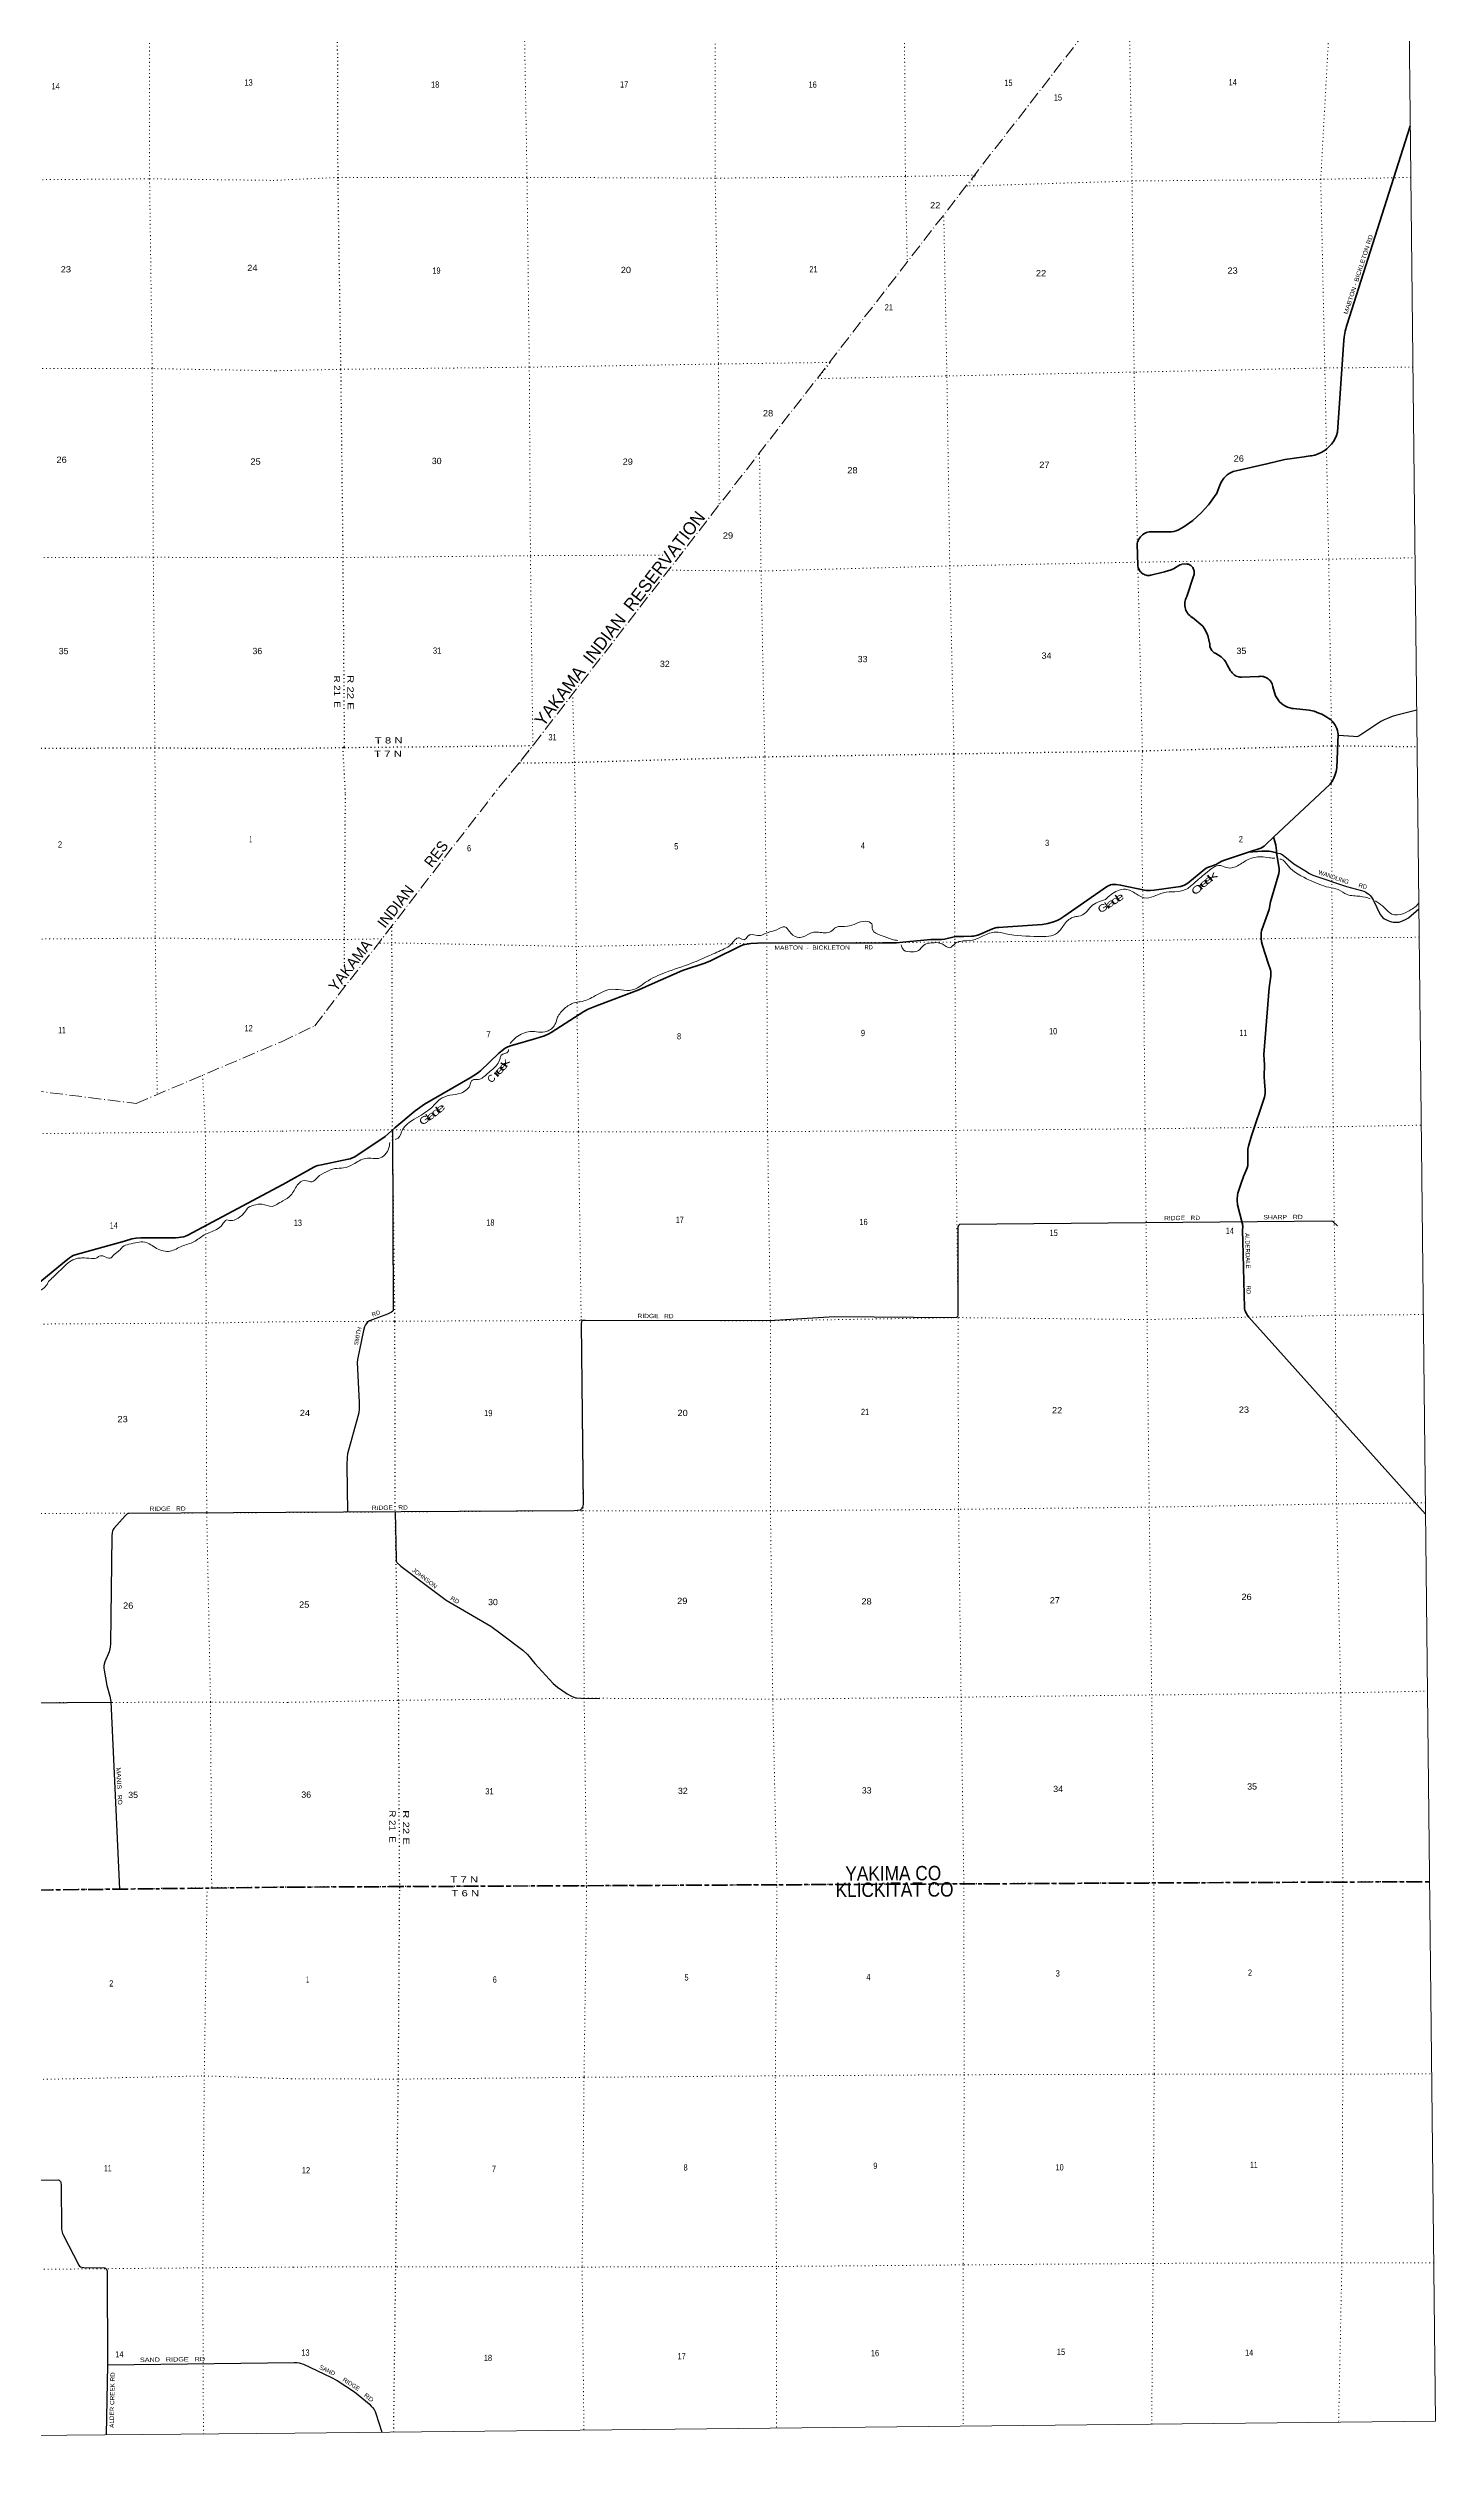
# Model space of a CAD drawing. Header units: feet. Extents: x -2 to 285336, y -549186 to -364975.
# Drawn here: x 215963 to 254670, y -549186 to -481607 of the extents above; entities that cross this region are included whole.
import ezdxf
from ezdxf.enums import TextEntityAlignment as Align

# ---------------------------------------------------------------- set-up
doc = ezdxf.new("R2010")
doc.units = ezdxf.units.FT
doc.header["$LTSCALE"] = 70
for name, pattern in [('DOT_DASHED', [7.7, 5, -1.2, 0.3, -1.2]), ('DOTTED', [1.5, 0.3, -1.2]), ('LONG_DASH_SHORT_DASH', [9.9, 6, -1.2, 1.5, -1.2])]:
    doc.linetypes.add(name, pattern=pattern)
for name, color, linetype, lineweight in [('11', 7, 'LONG_DASH_SHORT_DASH', 60), ('26', 7, 'Continuous', 40), ('27', 7, 'Continuous', 13), ('29', 7, 'Continuous', 25), ('39', 7, 'Continuous', 13), ('4', 7, 'Continuous', 13), ('41', 7, 'Continuous', 13), ('44', 7, 'DOT_DASHED', 13), ('6', 7, 'DOTTED', 25), ('7', 7, 'DOTTED', 13)]:
    doc.layers.add(name, color=color, linetype=linetype, lineweight=lineweight)
doc.layers.add('12', color=7, linetype='Continuous')
doc.layers.add('30', color=7, linetype='Continuous')

msp = doc.modelspace()

# ---------------------------------------------------------------- linework, layer by layer
at = {"layer": '11'}
msp.add_line((222690.5, -532887.04), (254504.17, -532734.82), dxfattribs=at)
msp.add_lwpolyline([(190878.55, -533194.23), (193509.47, -533235.03), (222690.5, -532887.04)], dxfattribs=at)
at = {"layer": '26'}
msp.add_line((250147.28, -503607.41), (251729.27, -502129.34), dxfattribs=at)
for points in [[(248554.73, -494040.42), (248654.21, -493787.56), (248662, -493766.15), (248688.81, -493706.06), (248721.74, -493649.11), (248760.45, -493595.91), (248804.51, -493547.05), (248853.43, -493503.06), (248906.69, -493464.42), (248963.69, -493431.57), (249023.81, -493404.85), (249964.32, -493194.4), (250463.63, -493072.3), (251004.57, -492995.86), (251054.18, -492988.86), (251054.57, -492988.83), (251174.09, -492972.11), (251209.89, -492966.91), (251301.62, -492946.72), (251390.73, -492917.05), (251476.25, -492878.23), (251557.24, -492830.68), (251632.83, -492774.93), (251702.16, -492711.58), (251764.5, -492641.34), (251819.16, -492564.96), (251865.53, -492483.28), (251903.1, -492397.21), (251931.48, -492307.68), (252113.42, -489746.83), (252120.52, -489661.15), (252148.14, -489491.25), (252193.37, -489325.17), (252195.39, -489321.16), (253965.34, -483771.74)], [(247749.72, -497356.94), (247725.6, -497319.37), (247705.54, -497279.49), (247689.76, -497237.73), (247678.42, -497194.55), (247671.67, -497150.41), (247669.56, -497105.82), (247672.13, -497061.25), (247679.34, -497017.19), (247691.12, -496974.13), (247707.34, -496932.53), (247727.81, -496892.86), (247914.92, -496324.84), (247923.22, -496304.39), (247930.48, -496279.88), (247935.14, -496254.76), (247937.14, -496229.28), (247936.47, -496203.73), (247933.14, -496178.39), (247927.17, -496153.54), (247918.64, -496129.45), (247907.64, -496106.38), (247894.29, -496084.59), (247878.73, -496064.31), (247861.14, -496045.77), (247841.71, -496029.18), (247820.64, -496014.7), (247798.18, -496002.51), (247774.57, -495992.72), (247750.07, -495985.47), (247724.94, -495980.81), (247594.09, -495994.53), (247582.74, -495997.31), (247545.31, -496009.23), (247509.32, -496024.99), (247475.18, -496044.44), (247381.32, -496105.27), (247371.27, -496110.68), (247287.6, -496149.57), (247200.33, -496179.51), (247110.4, -496200.16), (246725.69, -496299.58), (246717.92, -496300.98), (246686.08, -496304.61), (246654.03, -496304.9), (246622.13, -496301.83), (246590.73, -496295.44), (246560.17, -496285.81), (246530.78, -496273.04), (246502.88, -496257.26), (246476.79, -496238.65), (246452.79, -496217.42), (246431.13, -496193.8), (246412.07, -496168.04), (246395.8, -496140.43), (246382.51, -496111.27), (246372.34, -496080.88), (246365.4, -496049.6), (246361.77, -496017.76), (246343.54, -495429.04), (246346.03, -495413.04), (246355.36, -495372.71), (246368.86, -495333.57), (246386.37, -495296.06), (246407.71, -495260.59), (246432.63, -495227.54), (246460.88, -495197.27), (246492.14, -495170.13), (246526.06, -495146.4), (246562.27, -495126.35), (246600.39, -495110.19), (246639.98, -495098.1), (246680.62, -495090.22), (246721.86, -495086.63), (246763.25, -495087.37), (246804.34, -495092.44), (247220.9, -495091.54), (247233.75, -495091.44), (247302.07, -495086.65), (247369.52, -495074.74), (247435.35, -495055.85), (247498.84, -495030.18), (247559.31, -494998.02), (247641.2, -494947.88), (247894.67, -494767.72), (248127.92, -494562.06), (248338.39, -494333.14), (248364.47, -494300.88), (248550.71, -494040.41), (248554.73, -494040.42)], [(251729.27, -502129.34), (251791.09, -502036.39), (251820.06, -501981.56), (251863.36, -501880.32), (251895.84, -501775.11), (251917.14, -501667.09), (251952.57, -500735.06), (251947.03, -500688.79), (251934.19, -500628.97), (251915.17, -500570.83), (251890.17, -500515), (251859.48, -500462.08), (251823.42, -500412.66), (251782.4, -500367.29), (251736.85, -500326.44), (251687.29, -500290.59), (251634.25, -500260.11), (251491.66, -500177.37), (251413.79, -500141.29), (251280.04, -500092.47), (251141.92, -500057.91), (250703.35, -500018.58), (250668.67, -500013.47), (250603.28, -499998.44), (250539.82, -499976.67), (250478.98, -499948.37), (250421.44, -499913.87), (250367.81, -499873.55), (250318.7, -499827.84), (250274.63, -499777.25), (250236.09, -499722.33), (250203.5, -499663.68), (250131.93, -499410.37), (250129.94, -499398.79), (250121.35, -499363.69), (250109.14, -499329.68), (250093.44, -499297.14), (250074.43, -499266.41), (250052.31, -499237.84), (250027.33, -499211.74), (249999.75, -499188.4), (249969.88, -499168.06), (249938.06, -499150.96), (249904.61, -499137.27), (249869.93, -499127.16), (249834.37, -499120.73), (249798.34, -499118.05), (249762.22, -499119.16), (249726.42, -499124.03), (249255.47, -499140.86), (249247.15, -499140.85), (249211.3, -499138.49), (249175.89, -499132.39), (249141.31, -499122.63), (249107.95, -499109.31), (249076.16, -499092.58), (249046.29, -499072.61), (249018.67, -499049.63), (248993.61, -499023.89), (248971.37, -498995.67), (248952.21, -498965.28), (248856.21, -498794.27), (248839.5, -498760.01), (248808.95, -498709.01), (248773.23, -498661.47), (248732.73, -498617.93), (248687.91, -498578.87), (248539.32, -498486.06), (248520.91, -498476.66), (248494.4, -498460.07), (248469.76, -498440.79), (248447.28, -498419.05), (248427.19, -498395.08), (248409.71, -498369.14), (248395.05, -498341.51), (248383.35, -498312.51), (248374.75, -498282.44), (248369.33, -498251.63), (248367.17, -498220.43), (248311.66, -497979.22), (248306.28, -497963.88), (248270.04, -497877.93), (248225.02, -497796.24), (248171.7, -497719.7), (247890.79, -497481.9), (247880.91, -497476.3), (247843.59, -497451.79), (247809.04, -497423.51), (247777.64, -497391.78), (247749.72, -497356.94)], [(222501.8, -513288.04), (223367.86, -512803.47), (223428.88, -512776), (223477.69, -512760.73), (223581.31, -512739.84), (224328.04, -512588.68), (224381.45, -512573.78), (224424.16, -512558.51), (224492.8, -512524.94), (224705.75, -512390.5), (225355.88, -511949.45), (225628.38, -511712.59), (226197.45, -511232.5), (226456.67, -511054.08), (227728.69, -510312.98), (227934.26, -510185.53), (228016.27, -510118.04), (228534.48, -509628.68), (228623.34, -509553.32), (228711.71, -509489.58), (228760.62, -509458.7), (228824.68, -509434.28), (228925.92, -509404.2), (229565.54, -509222.41), (229803.94, -509144.29), (229929.01, -509092.4), (229993.07, -509055.77), (230906.73, -508465.11), (231019.62, -508400.39), (231259.87, -508306.6), (232439.42, -507866.1), (232807.46, -507696.18), (233655.82, -507324.63), (234281.05, -507120.95), (234437.84, -507053.33), (234545.01, -506994.69), (235262.78, -506641.06), (235353.03, -506607.66), (235453.22, -506584.13), (235566.57, -506564.93), (235744.74, -506557.92), (239246.25, -506548.24), (239631.07, -506548.24), (239799.69, -506535.27), (240582.51, -506457.38), (240684.01, -506453.52), (240810.04, -506462.19), (240887.64, -506460.39), (240968.87, -506447.9), (241233.89, -506385.6), (241290.33, -506377.97), (241495.24, -506374.17), (241729.62, -506365.76), (241777.67, -506361.94), (241814.27, -506355.84), (241853.17, -506347.44), (241895.88, -506333.71), (242007.42, -506292.61), (242309.6, -506163.8), (242392.37, -506134.53), (242428.98, -506123.85), (242486.12, -506119.12), (242737.55, -506105.52), (243704.88, -506039.62), (243849.05, -506015.47), (244010.73, -505969.69), (244114.45, -505926.95), (244189.92, -505888.13), (244300.54, -505820.11), (245515.9, -504973.52), (245562.81, -504951.08), (245600.12, -504937.94), (245639.59, -504927.76), (245682.28, -504922.96), (245712.27, -504922.27), (245757.23, -504924.21), (245882.31, -504939.47), (246590.38, -505086.88), (246657.17, -505095.15), (246715.13, -505095.15), (246819.78, -505081.63), (247553.06, -504976.85), (247610.5, -504962.36), (247668.46, -504941), (247757.15, -504887.6), (248226.82, -504497.3), (248264.79, -504470.17), (248303, -504449.54), (248392.81, -504418.62), (248545.12, -504370.27), (248580.17, -504352.17), (248687.38, -504284.71), (248754.89, -504254.82), (249452.06, -504023.7)], [(250231.43, -504039.1), (250307.95, -504477.92), (250309.96, -504520.24), (250308.03, -504554.1), (250293.82, -504620.73), (250065.09, -505403.33), (250025.77, -505616.81), (249820.35, -506192.18), (249813.6, -506220.2), (249806.2, -506268.09), (249800.9, -506387.3), (249803.65, -506449.68), (249811.19, -506499.76), (249815.36, -506524.5), (249844.46, -506625.72), (250000.19, -507115.64), (250060.94, -507304.42), (250072.76, -507350.78), (250076.19, -507396), (250071.68, -507482.22), (250029.86, -507806.2), (249878.37, -509662.35), (249882.48, -509812.07), (249896.49, -509953.35), (249890.89, -510276.83), (249894.68, -510428.68), (249914.36, -510664.17), (249912.98, -510749.2), (249892.87, -510857.31), (249533.33, -511933.01), (249448.69, -512217.43), (249435.56, -512307.51), (249430.3, -512488.86), (249435.78, -512739.87), (249432.51, -512762.34), (249414.2, -512826.44), (249393.34, -512873.04), (249311.45, -513065.02), (249233.88, -513279.04), (249154.9, -513534.63), (249144.42, -513597.23), (249134.87, -513688.2), (249135.07, -513716.26), (249136.19, -513774.23), (249138.6, -513812.69), (249147.16, -513856.55), (249277.05, -514363.11), (249281.37, -514388.07), (249286.17, -514422.71), (249287.61, -514445.81), (249284.1, -514581.96), (249292.18, -514875.11), (249335.91, -516728.5), (249341.7, -516762.83), (249350.15, -516797.78), (249364.32, -516834.87), (249374.55, -516858.83), (249389.69, -516887.01), (249423.36, -516941.25), (249462.34, -516991.85), (254391.38, -522485.16)], [(249452.06, -504023.7), (249792.85, -503910.72), (249842.8, -503884.07), (249887.04, -503853.55), (249936.31, -503804.24), (250147.28, -503607.41)], [(249452.06, -504023.7), (249821.45, -503995.49), (249865.55, -503993.73), (249928.28, -503991.71), (250019.74, -503998.54), (250080.28, -504005.03), (250118.89, -504012.28), (250231.43, -504039.1)], [(250147.28, -503607.41), (250184.48, -503722.29), (250208.34, -503824.5), (250222.61, -503905.44), (250228.71, -503978.7), (250231.43, -504039.1)], [(222501.8, -513288.04), (219833.61, -514710.8), (219736.55, -514747.22), (219660.63, -514763.34), (219603.11, -514770.24), (219506.47, -514777.15), (219369.65, -514779.55), (218541.14, -514775.43), (218407.82, -514785.21), (218290.12, -514807.66), (218085.01, -514868.29), (216711.8, -515251.08), (216653.42, -515272.14), (216602.8, -515302.07), (216549.88, -515338.91), (216352.8, -515493.01), (214627.53, -516912.49)]]:
    msp.add_lwpolyline(points, dxfattribs=at)
at = {"layer": '29'}
msp.add_line((217615.39, -546213.72), (217577.16, -548163.53), dxfattribs=at)
for points in [[(254144.6, -500060.45), (253593.35, -500200.67), (253458.64, -500241.1), (253328.43, -500290.52), (253234.14, -500330.95), (253144.33, -500380.36), (252587.56, -500753.22), (252502.24, -500793.65), (252466.32, -500802.63), (252376.52, -500798.14), (251960.68, -500768.98)], [(250231.43, -504039.1), (250331.22, -504064.03), (250369.45, -504080.8), (250412.81, -504109.14), (250718.57, -504346.75), (251019.49, -504532.39), (251147.55, -504613.36), (251188.03, -504633.61), (251244.99, -504659.11), (252186.36, -504977.3), (252604.99, -505091.14), (252668.35, -505111.49), (252719.92, -505134.21), (252763.46, -505162.11), (252805.99, -505196.21), (252842.38, -505230.96), (252878.81, -505277.53), (252939.65, -505374.34), (253124.68, -505761.5), (253166.06, -505819.27), (253200.54, -505851.12), (253242.05, -505878.94), (253338.9, -505926.76), (253438.35, -505963.99), (253490.97, -505974.11), (253548.84, -505978.72), (253596.2, -505978.16), (253652.86, -505970.06), (253745.91, -505940.71), (253851.18, -505895.14), (253915.77, -505856.12), (254205.64, -505607.11)], [(225563.79, -511767.08), (225579.84, -516791.68), (225569.3, -516823.67), (225540.53, -516854.31), (225422.55, -516908.1), (224921.92, -517089.69), (224891.38, -517109.19), (224861.01, -517139.56), (224812.92, -517203.39), (224784.11, -517261.06), (224756.92, -517358.32), (224585.78, -518172.28), (224577.52, -518255.6), (224634.96, -519361.48), (224635.9, -519551.6), (224622.21, -519662.65), (224600.87, -519760.26), (224312.59, -520804.73), (224302.26, -520891.47), (224289.69, -521119.81), (224312.11, -522429.47)], [(251936.6, -514447.37), (251801.19, -514324.92), (251769.46, -514317.78), (241383.58, -514408.6), (241354.98, -514430.19), (241336.34, -514479.35), (241342.29, -516938.91), (241332.73, -516973.51), (241304.97, -516999.51), (241210.43, -517006.92), (237897.31, -516982.27), (236072.44, -517089.53), (230953.22, -517081.04), (230877.56, -517083.2), (230847.29, -517098.34), (230834.32, -517122.13), (230825.67, -517163.22), (230879.72, -522211.17), (230864.59, -522286.87), (230834.32, -522338.77), (230799.73, -522371.22), (230728.5, -522387.66), (230628.44, -522393.47), (222589.9, -522439.28)], [(222589.9, -522439.28), (218206.89, -522463.94), (218183.97, -522467.08), (218153.61, -522487.33), (218107.28, -522532.76), (217791.38, -522888.26), (217773.8, -522917.26), (217752.93, -522957.11), (217740.78, -522997.61), (217731.17, -523095.38), (217695.4, -526105.03), (217689.16, -526196.97), (217679.04, -526243.54), (217655.09, -526323.07), (217537.19, -526607.72), (217518.16, -526666.74), (217513.1, -526711.29), (217510.07, -526776.09), (217516.99, -526835.55), (217592.6, -527266.18), (217673.1, -527558.98), (217700.37, -527710.49), (217945.25, -532943.63)], [(225640.78, -522421.89), (225664.88, -523726.34), (225666.26, -523796.32), (225673.11, -523816.9), (225683.01, -523828.86), (225799.41, -523933.2), (227058.76, -524887.07), (228306.42, -525606.97), (228597.71, -525820.77), (229196.79, -526274.13), (229333.72, -526402.19), (229532.9, -526649.39), (230048.99, -527204.07), (230166.15, -527310.91), (230440.15, -527494.44), (230538.51, -527553.9), (230624.89, -527589.75), (230696.35, -527606.55), (230834.71, -527614.64), (231342.33, -527623.08)], [(200140.52, -527869.52), (200610.07, -527863.16), (217701.24, -527729.07)], [(209605.2, -541076.4), (216241.7, -541055.27), (216264.04, -541060.18), (216275.54, -541067.08), (216300.85, -541097.01), (216311.2, -541116.58), (216322.78, -541204.22), (216331.24, -542421.19), (216335.95, -542469.74), (216344, -542507.73), (216357.81, -542546.87), (216374.08, -542585.9), (216812.8, -543429.15), (216833.51, -543456.85), (216860.57, -543477.62), (216896.79, -543490.23), (216946.69, -543496.3), (217536.41, -543506.67), (217559.44, -543519.01), (217572.1, -543530.52), (217585.9, -543551.24), (217591.65, -543568.51), (217597.86, -543601.35), (217615.39, -546213.72), (222818.14, -546141.8)], [(222818.14, -546141.8), (222889.68, -546146.43), (222956.8, -546157.11), (223016.28, -546170.85), (223078.06, -546194.5), (223843.28, -546552.15), (224021.74, -546648.05), (224505.17, -546962.6), (224916.43, -547298.26), (224972.49, -547362.08), (225007.57, -547403.28), (225048.75, -547458.23), (225077.73, -547510.12), (225101.31, -547566.82), (225263.06, -548090)]]:
    msp.add_lwpolyline(points, dxfattribs=at)
at = {"layer": '39'}
for points in [[(245460, -505340.43), (245789.94, -505100.41), (246013.5, -505057.58), (246316.03, -505187.32), (246539.92, -505297.19), (247075.6, -505157.04), (247688.84, -505068.14), (247930.97, -504886.47), (248253.17, -504613.25), (248673.83, -504397.08), (248879.5, -504462.8), (249147.35, -504399.76), (249445.19, -504226.13), (249801.66, -504148.77), (250035.46, -504176.24), (250184.22, -504193.43)], [(250323.69, -504214.38), (250357.95, -504221.53), (250553.79, -504401.8), (251155.1, -504799.92), (251691.51, -505001.33), (251951.58, -505064.88), (252207.78, -505206.81), (252558.48, -505252.02), (252848.01, -505321.96)], [(239755.45, -506602.36), (239833.28, -506752.71), (240079.21, -506800.23), (240242.35, -506767.63), (240387.09, -506612.51), (240602.56, -506553.64), (240900.84, -506582.93), (241114.65, -506686.8), (241263.5, -506567.84), (241406.43, -506509.17), (241746.89, -506478.07), (242048.88, -506358.67), (242399.24, -506249.19), (242679.42, -506296.62), (243582.28, -506372.42), (244122.07, -506272.44), (244316.99, -506026.77), (244582.54, -505829.12), (244707.43, -505810.69), (244912.72, -505703.62), (245059.46, -505538.46), (245460, -505340.43)], [(252991.03, -505382.61), (253034.35, -505409.4), (253232.15, -505563.54), (253454.19, -505749.77), (253758.43, -505740.87), (253985.87, -505623.69), (254126.7, -505526.86), (254202.98, -505439.74)], [(228847.71, -509357.49), (229018.25, -509184.25), (229404.78, -509026.45), (229870.22, -509021.11), (230097.5, -508831.61), (230171.61, -508626.47), (230364.52, -508384.82), (230636.19, -508223.32), (230803.37, -508192.71), (231173.82, -508055.04), (231630.78, -507852.83), (232249.4, -507865.15), (232627.74, -507651.1), (233183.27, -507374.28), (233910.12, -507119.07), (234407.36, -506908.71), (234822.03, -506718.68), (235009.15, -506595.59), (235240.49, -506416.12), (235383.65, -506463.94), (235474.13, -506375.28), (235550.59, -506324.83), (235750.13, -506350.39), (236064.25, -506253.06), (236291.79, -506184.1), (236513.26, -506103.11), (236638.46, -506231.34), (236858.44, -506395.47), (237021.62, -506380.94), (237275.26, -506265.7), (237631.92, -506270.72), (237797.06, -506232.08), (237937.87, -506121.18), (238256.16, -506090.14), (238763.63, -505950.07), (238935.06, -506023.93), (238959.57, -506180.57), (239201.73, -506346.64), (239506.22, -506454.27), (239666.71, -506487.78)], [(225640.19, -512037.2), (225717.78, -511996.36), (225846.23, -511762.93), (226163.97, -511472.71), (226656.91, -511139.81), (226890.16, -510912.12), (227165.96, -510800.83), (227478.15, -510739.67), (227733.51, -510489.82), (227745.48, -510433.53), (227791.7, -510377.14), (227960.92, -510360.59), (228214.45, -510197.13), (228487.94, -509945.21), (228566.16, -509776.22), (228598.2, -509683.71), (228791.42, -509584.72), (228799.52, -509529.55)], [(222505.75, -513748.65), (222731.03, -513590.03), (222905.72, -513308.25), (223110.98, -513181.09), (223324.63, -513212.64), (223467.43, -513093.69), (223718.96, -512936.27), (223950.49, -512849.22), (224198.29, -512828.42), (224466.06, -512727.21), (224816.3, -512561.47), (225219.27, -512550.28), (225478.07, -512213.88), (225486.63, -512120.61)], [(215962.93, -515997.12), (216218.6, -515754.72), (216373.16, -515606.05), (216753.21, -515353.81), (216891.58, -515339.76), (217160.87, -515351.88), (217291.32, -515345.96), (217382.87, -515286.46), (217513.52, -515294.59), (217686.99, -515348.21), (217795.96, -515242.33), (217939.04, -515133.94), (218034.01, -515032.28), (218209.69, -514957.51), (218447.98, -514907.9), (218648.66, -514896.95), (218980.52, -515074.63), (219359.13, -515149.34), (219686.57, -515012.19), (220022.23, -514888.96), (220312.74, -514696.19), (220656.04, -514544.77), (220808.91, -514418.19), (220945.54, -514279.81), (221017.99, -514290.79), (221331.68, -514175.9), (221432.68, -514074.15), (221551.07, -513924), (221694.9, -513869.76), (221925.42, -513838.31), (222201.43, -513900.48), (222333.22, -513846.41), (222505.75, -513748.65)], [(201929.67, -522997.37), (202015.07, -522995.72), (202288.12, -522989.73), (202508.28, -522936.38), (202760.72, -522892.58), (202983, -522847.22), (203240.19, -522713.1), (203582.73, -522649.94), (203892.8, -522563.19), (204320.23, -522396.5), (204626.65, -522335.88), (204788, -522241.26), (205086.22, -522168.72), (205418.73, -522250.12), (205806.94, -522150.19), (206116.51, -522027.34), (206363.01, -521847.25), (206883.87, -521468.6), (207093.94, -521411.39), (207605.73, -521387.88), (207772.17, -521227), (207890.58, -521078.86), (208198.28, -520966.07), (208405.94, -521023.21), (208638.03, -521104.06), (209066.94, -520899.25), (209318.7, -520807.33), (209445.48, -520825.54), (209556.37, -520713.61), (209753.01, -520558.31), (209956.33, -520449.04), (210091.77, -520368.85), (210335.01, -520242.95), (210454.84, -520195.08), (210531.81, -520242.09), (210643.05, -520154.22), (210850.77, -520072.97), (211024.45, -519855.84), (211163.43, -519741.49), (211448.44, -519729.31), (211745.92, -519604.63), (211854.02, -519436.59), (212051.63, -519207.07), (212299.29, -519109.19), (212807.48, -519115.82), (213036.56, -518982.11), (213234.06, -518744.56), (213388.14, -518561.81), (213718.27, -518330.35), (213951.11, -518178.54), (214322.19, -517860.24), (214444.61, -517567.64), (214649.01, -517249.76), (214905.75, -517083.56), (215222.22, -516880.39), (215500.14, -516649.69), (215595.8, -516453.75), (215729.52, -516251.23), (215872.62, -516144.85), (215962.93, -515997.12)]]:
    msp.add_spline(points, degree=3, dxfattribs=at)
at = {"layer": '4'}
msp.add_lwpolyline([(0, -366365.25), (31582.88, -366343.53), (63165.7, -366278.36), (94748.41, -366169.75), (126330.93, -366017.71), (157911.89, -365844.7), (189495.2, -365583.27), (221076.83, -365300.9), (252658.04, -364975.08), (254669.81, -547785.08), (222837.13, -548113.49), (191004.05, -548398.11), (159170.58, -548638.96), (127336.83, -548836), (95502.83, -548989.27), (63668.65, -549098.74), (31834.35, -549164.42), (0, -549186.32)], close=True, dxfattribs=at)
at = {"layer": '44'}
for points in [[(253810.48, -469646.49), (229100.76, -501533.32), (228408.64, -502372.87)], [(222463.47, -509307.99), (223392.9, -508865.77), (228408.64, -502372.87)], [(190783.33, -523887.68), (194102.94, -520801.7), (196571.84, -519613.05), (200214, -517448.73), (202414.98, -519455.75), (203267.97, -519917.14), (208977.36, -516619.34), (211851.46, -516454.13), (215480.05, -510665.05), (218414.17, -511029.54), (222463.47, -509307.99)]]:
    msp.add_lwpolyline(points, dxfattribs=at)
at = {"layer": '6'}
msp.add_line((224213.62, -507732.7), (224213.67, -507803.27), dxfattribs=at)
for points in [[(223913.71, -469381.37), (223959.43, -473974.41), (224019.14, -479958.55), (224035.02, -485280.15), (224116.44, -490555.78), (224177.35, -495805.24), (224217.96, -501102.82), (224173.16, -501097.44), (224242.2, -502413.7)], [(193218.26, -501241.66), (197770.81, -501227.79), (203068.04, -501207.43), (208373.05, -501158.95), (213660.14, -501126.69), (218933.33, -501112.61), (222384.77, -501135.02)], [(222384.77, -501135.02), (224217.96, -501102.82), (229483.14, -501049.95), (229110.28, -501532.33), (230648.37, -501516.33), (235952.52, -501360.85), (241232.31, -501276.95), (246489.97, -501194.99), (251771.99, -501052.86), (254155.78, -501076.63)], [(224242.2, -502413.7), (224212.76, -506457.38), (224213.3, -507261.22)], [(225597.07, -548086.74), (225654.7, -543473.82), (225728.04, -538241.8), (225764.91, -532915.45), (225735.48, -527677.69), (225640.43, -522385.67), (225632.08, -517103.85), (225563.79, -511767.08), (225548.87, -506552.05), (225544.31, -506080.76)], [(222690.5, -532887.04), (220519.05, -532912.94), (220390.06, -532914.47), (215209.88, -532976.25), (214997.35, -532978.78), (209823.24, -533039.73), (209603.07, -533042.63), (204619.27, -533102.54), (204266.07, -533106.76), (199294.41, -533166.04), (198908.82, -533169.55), (193480.96, -533236.76), (190878.55, -533194.23)], [(254504.17, -532734.82), (252086.47, -532746.66), (246804.87, -532771.53), (241507.03, -532796.96), (236287.71, -532823.97), (230979.17, -532849.92), (225763.6, -532874.83), (222690.5, -532887.04)]]:
    msp.add_lwpolyline(points, dxfattribs=at)
at = {"layer": '7'}
for p, q in [((233562.9, -495736.1), (233609.9, -495735.9)), ((251752.42, -502130.22), (251775.99, -504586.43))]:
    msp.add_line(p, q, dxfattribs=at)
for points in [[(218591.31, -469375.42), (218642.2, -474694.05), (218783.22, -479987.62), (218785.4, -485242.75), (218858.15, -490535.1), (218888.5, -495797.91), (218933.33, -501112.61), (218942.68, -502464.54)], [(229480.39, -501052.9), (229413.05, -495753.34), (229380.97, -490495.98), (229316.81, -485202.37), (229226.41, -479934.8), (229181.22, -474544.84), (229137, -469347.48)], [(234423.53, -469348.71), (234480.94, -474653.32), (234561.34, -479904.79), (234567.04, -485224.36), (234661.76, -490407.56), (234682.59, -494358.83)], [(251752.42, -502130.22), (251771.99, -501052.86), (251687.77, -495850.73), (251579.48, -490518.83), (251464.9, -485257.23), (251761.13, -479914.36), (251294.42, -474645.79), (251244.39, -473023.2)], [(239840.7, -478808.71), (239841.9, -479884.68), (239875.87, -485176.2), (239928.65, -487575.27)], [(246456.9, -502187.33), (246489.97, -501194.99), (246356.68, -495934.99), (246258.34, -490633.25), (246200.35, -485303.5), (246110.03, -480011.83), (246089.58, -479667)], [(193005.94, -485354.52), (197610.6, -485330.04), (202915.5, -485267.55), (208194.37, -485213.37), (213484.34, -485285.18), (218785.4, -485242.75), (222232.16, -485285.95)], [(253981.09, -485202.49), (251464.9, -485257.23), (246200.35, -485303.5), (241605.59, -485443.96), (241844.1, -485143.26), (239875.87, -485176.2), (234567.04, -485224.36), (229316.81, -485202.37), (224037.81, -485205.85), (222232.16, -485285.95)], [(241230.06, -502242.52), (241232.31, -501276.95), (241114.06, -496039.58), (241033.85, -490731.86), (240947.25, -486299.26)], [(222283.28, -490595.43), (218858.15, -490535.1), (213526.63, -490535.84), (208263.55, -490557.81), (202996.75, -490615.86), (197671.25, -490616.53), (193088.96, -490674.79)], [(237784.63, -490362.93), (234661.76, -490407.56), (229380.97, -490495.98), (224116.44, -490555.78), (222283.28, -490595.43)], [(254039.32, -490493.85), (251579.48, -490518.83), (246258.34, -490633.25), (237433.78, -490815.05), (237785.25, -490362.62)], [(235805.34, -492913.52), (235847.17, -496180.26), (235952.52, -501360.85), (235956.9, -502296.99)], [(193151.66, -495965.25), (197765.98, -495896.62), (203073.4, -495894.16), (208306, -495828.49), (213629.32, -495807.83), (218888.5, -495797.91), (222333.48, -495808.85)], [(222333.48, -495808.85), (224177.35, -495805.24), (229413.05, -495753.34), (233132.65, -495737.88)], [(233590.85, -495726.28), (233273.45, -496158.68), (235847.17, -496180.26), (241114.06, -496039.58), (246356.68, -495934.99)], [(246356.68, -495934.99), (251687.77, -495850.73), (254097.85, -495812.78)], [(230659.06, -502350.51), (230640.29, -501516.93), (230588.98, -499613.55)], [(218942.68, -502464.54), (218943.3, -506416.71), (218997.83, -510781.4)], [(230659.06, -502350.51), (230693.25, -506652.01), (230754.78, -511821.37), (230828.52, -517050.96), (230884.32, -522371.02), (230912.16, -527615.97), (230981.56, -532888.63), (230908.37, -538190.97), (230855.3, -543483.21), (230904.62, -548034.4)], [(236279.1, -547948.25), (236277.5, -543467.86), (236245.88, -538151.75), (236290.88, -532855.52), (236174.86, -527644.12), (236111.15, -522392.39), (236110.42, -517090.76), (236029.9, -511816.48), (236007.74, -506561.22), (235956.9, -502296.99)], [(241230.06, -502242.52), (241253.34, -506531.7), (241282.8, -511781.52), (241345.41, -517004.25), (241360, -522349.41), (241429.73, -527589.06), (241505.95, -532798.58), (241516.92, -538118.75), (241490.08, -543422.97), (241489.76, -547926.36)], [(246748.49, -547870.9), (246787.29, -543381.86), (246816.17, -538087.67), (246804.87, -532771.53), (246749.07, -527527.79), (246679.34, -522290.15), (246619.69, -517058.5), (246563.89, -511736.43), (246516.29, -506482.65), (246456.9, -502187.33)], [(251778.11, -504807.11), (251783.21, -506411.49), (251812.71, -511679.38), (251872.41, -516937.15), (251909.95, -522198.99), (252022.06, -527468.67), (252086.47, -532745.57), (252081.27, -538104.92), (252056.34, -543360.91), (251965.35, -547814.67)], [(193217.44, -506603.33), (197792.14, -506586.76), (203077.5, -506549.79), (208358.95, -506520.91), (213676.15, -506463.43), (218943.3, -506416.71), (222436.05, -506461.15)], [(225267.47, -506439.13), (224212.76, -506457.38), (222436.05, -506461.15)], [(254214.32, -506396.59), (251783.21, -506411.49), (246516.29, -506482.65), (241253.34, -506531.7), (236010.98, -506559.06), (230693.25, -506652.01), (225548.87, -506552.05), (225169.47, -506565.99)], [(220265.03, -510242.65), (220340.69, -511823.67), (220365.33, -517154.37), (220379.35, -522452.88), (220485.64, -527724.49), (220519.05, -532912.94)], [(214717.32, -511881.91), (215071.68, -511880.45), (220340.69, -511823.67), (222487.47, -511800.42)], [(222487.47, -511800.42), (225563.79, -511767.08), (230754.78, -511821.37), (236029.9, -511816.48), (241282.8, -511781.52), (246563.89, -511736.43), (251812.71, -511679.38), (254272.01, -511638.2)], [(222538.68, -517118.57), (225632.08, -517103.85), (230842.69, -517083.07), (236113.67, -517090.76), (241362.71, -517003.17), (246619.69, -517058.5), (251872.41, -516937.15), (254330.11, -516917.93)], [(222538.68, -517118.57), (220365.33, -517154.37), (215083.94, -517187.26), (209815.23, -517266.1), (207808.51, -517294.48)], [(254387.91, -522169.97), (251909.95, -522198.99), (246679.34, -522290.15), (241360, -522349.41), (236111.15, -522392.39), (230842.97, -522388.52), (225640.78, -522421.89), (222589.9, -522439.28)], [(190792.73, -522796.34), (193372.62, -522660.44), (199223.89, -522593.17), (204558.88, -522515.37), (209802.58, -522515.12), (215129.96, -522467.52), (220379.35, -522451.8), (222589.9, -522439.28)], [(222640.89, -527734.42), (220485.64, -527724.49), (215152.37, -527746.88), (209818.75, -527780.89), (204553.82, -527828.75), (199264.43, -527911.61), (193454.87, -527946.19), (190840.91, -527976.18)], [(222640.89, -527734.42), (225735.48, -527677.69), (230912.16, -527618.13), (236174.86, -527644.12), (241429.73, -527589.06), (246749.07, -527527.79), (252022.06, -527468.67), (254445.71, -527421.81)], [(220390.06, -532914.47), (220310.73, -538152.5), (220269.4, -543504.23), (220287.78, -548137.89)], [(190923.01, -538581.36), (193563.91, -538578.11), (198888.79, -538488.96), (204243.91, -538414.88), (209606.66, -538382.11), (214871.84, -538267.92), (220310.73, -538152.5), (222741.98, -538232.26)], [(222741.98, -538232.26), (225728.04, -538241.8), (230908.37, -538190.97), (236245.88, -538151.75), (241516.92, -538118.75), (246814.2, -538107.77), (252081.27, -538104.92), (254563.14, -538092.59)], [(222792.54, -543482.99), (220269.4, -543504.23), (214958.11, -543553.6), (209591.1, -543639.89), (204190.97, -543732), (201516.3, -544112.64), (198833.23, -544106.27), (196049.37, -544114.27), (193599.36, -543872.9), (190966.75, -543881)], [(254621.13, -543362.72), (252056.34, -543360.91), (246787.29, -543381.86), (241490.08, -543422.97), (236277.5, -543467.86), (230855.3, -543483.21), (225654.7, -543473.82), (222792.54, -543482.99)]]:
    msp.add_lwpolyline(points, dxfattribs=at)

# ---------------------------------------------------------------- texts
at = {"layer": '12', "width": 0.9}
for s, p in [('YAKIMA CO', (238200.47, -532707.42)), ('KLICKITAT CO', (237928.4, -533164.84))]:
    msp.add_text(s, height=400, rotation=0.274, dxfattribs=at).set_placement(p)
at = {"layer": '27'}
for s, rotation, width, p in [('MABTON - BICKLETON RD', 72.096, 1.15, (252215.28, -489031.88)), ('MABTON  -  BICKLETON', 0.115, 1.15, (236223.29, -506746.16)), ('RD', 0.115, 0.8, (238735.06, -506732.29)), ('RD', 271.352, 0.8, (249391.43, -516113.93))]:
    msp.add_text(s, height=120, rotation=rotation, dxfattribs=dict(at, width=width)).set_placement(p)
msp.add_text('ALDERDALE', height=120, rotation=271.579, dxfattribs=at).set_placement((249355.97, -514648.75))
at = {"layer": '30'}
for s, rotation, p in [('WANDLING', 341.324, (251380.51, -504631.03)), ('RD', 19.937, (225009.54, -516983.93)), ('SMITH', 78.126, (224596.7, -517785.42))]:
    msp.add_text(s, height=120, rotation=rotation, dxfattribs=at).set_placement(p)
for s, rotation, width, p in [('RD', 344.787, 0.95, (252510.09, -504992.79)), ('RIDGE   RD', 0.501, 1.15, (247095.67, -514288.65)), ('SHARP   RD', 0.501, 1.2, (249864.09, -514264.44)), ('RIDGE   RD', 359.742, 1.15, (232401.84, -517016.56)), ('RIDGE   RD', 0.322, 1.15, (218786.43, -522394.45)), ('RIDGE   RD', 0.507, 1.15, (224987.79, -522367.49)), ('JOHNSON', 322.859, 1.05, (226098.71, -524072.09)), ('RD', 330.015, 1.1, (227164.22, -524867.1)), ('MANIS   RD', 272.679, 1.2, (217856.48, -529548.97)), ('SAND   RIDGE   RD', 0.792, 1.25, (218516.85, -546131.25)), ('ALDER CREEK RD', 88.877, 1.1, (217784.99, -547968.71)), ('SAND', 334.949, 1.05, (223507.78, -546318.07)), ('RIDGE', 326.949, 1.05, (224159.42, -546654.12)), ('RD', 320.78, 1.25, (224755.42, -547076.49))]:
    msp.add_text(s, height=120, rotation=rotation, dxfattribs=dict(at, width=width)).set_placement(p)
at = {"layer": '41'}
for s, rotation, width, p in [('e', 40.567, 1.85, (248274, -504956.49)), ('e', 40.032, 1.85, (248382.51, -504868.38)), ('k', 40.495, 2.1, (248501.16, -504775.38)), ('G', 33.308, 1.3, (245433.14, -505659.86)), ('l', 35.308, 1.4, (245555.61, -505594.12)), ('a', 36.035, 1.8, (245654.97, -505520.27)), ('d', 36.035, 1.85, (245787.66, -505438.5)), ('e', 34.035, 1.6, (245903.81, -505362.67)), ('C', 37.731, 1.55, (248061.8, -505145.44)), ('r', 40.567, 2.05, (248182.05, -505039.54)), ('r', 47.99, 2.15, (228543.34, -510250.95)), ('e', 48.969, 1.85, (228630.07, -510162.83)), ('e', 50.85, 1.8, (228723.7, -510058.16)), ('k', 59.049, 1.7, (228797.22, -509952.58)), ('G', 35.251, 1.35, (226507.43, -511571.96)), ('l', 35.852, 1.45, (226613.52, -511503.43)), ('a', 36.402, 1.8, (226699.38, -511441.91)), ('d', 37.402, 1.9, (226830.16, -511344.67)), ('e', 41.389, 1.9, (226956.46, -511243.73))]:
    msp.add_text(s, height=200, rotation=rotation, dxfattribs=dict(at, width=width)).set_placement(p, align=Align.CENTER)
msp.add_text('C', height=200, rotation=45.3, dxfattribs=at).set_placement((228391.59, -510404.96), align=Align.CENTER)
at = {"layer": '44'}
msp.add_text('YAKAMA  INDIAN  RESERVATION', height=350, rotation=52.24, dxfattribs=at).set_placement((232043.71, -497616.01), align=Align.CENTER)
at = {"layer": '44', "width": 0.95}
msp.add_text('RES', height=300, rotation=52.314, dxfattribs=at).set_placement((226661.44, -504472.88))
at = {"layer": '44'}
for s, p in [('INDIAN', (225353.09, -506164.72)), ('YAKAMA', (223989.78, -507935.55))]:
    msp.add_text(s, height=300, rotation=52.314, dxfattribs=at).set_placement(p)
at = {"layer": '6'}
for s, rotation, width, p in [('R 21  E', 270.439, 1.15, (223927.6, -499098.88)), ('R 22 E', 270.439, 1.35, (224302.5, -499085.3)), ('T 7 N', 0.575, 1.35, (225053.87, -501369.44)), ('T 8 N', 0.575, 1.35, (225072.38, -500994.24)), ('R 21  E', 270.322, 1.15, (225473.38, -530748.4)), ('R 22 E', 270.322, 1.35, (225852.7, -530742.07)), ('T 7 N', 0.274, 1.35, (227181.16, -532761.35)), ('T 6 N', 0.274, 1.35, (227208.74, -533144.79))]:
    msp.add_text(s, height=175, rotation=rotation, dxfattribs=dict(at, width=width)).set_placement(p)
at = {"layer": '7'}
for s, width, p in [('13', 0.85, (221433.54, -482642.58)), ('15', 0.85, (242636.99, -482655.3)), ('14', 0.85, (248895.09, -482636.86)), ('14', 0.85, (216049.91, -482747.77)), ('18', 0.85, (226640.6, -482701.39)), ('17', 0.85, (231913.73, -482696.01)), ('16', 0.85, (237175.22, -482703.05)), ('15', 0.85, (244018.12, -483059.15)), ('22', 1.1, (240564.64, -486069.4)), ('23', 1.1, (216306.27, -487853.55)), ('24', 1.1, (221509, -487816.25)), ('19', 0.85, (226676.47, -487890.42)), ('20', 1.1, (231933.61, -487872.21)), ('21', 0.85, (237195.61, -487851.91)), ('22', 1.1, (243518.13, -487961.12)), ('23', 1.1, (248863.97, -487889.16)), ('21', 0.85, (239299.17, -488914.67)), ('28', 1.1, (235899.89, -491869.49)), ('26', 1.1, (216187.38, -493164.56)), ('25', 1.1, (221599.02, -493215.05)), ('30', 1.05, (226660.32, -493199.4)), ('29', 1.1, (231985.01, -493218.69)), ('28', 1.1, (238255.15, -493458.61)), ('27', 1.1, (243612.46, -493306.44)), ('26', 1.1, (249035.98, -493129.77)), ('29', 1.1, (234781.67, -495278.14)), ('35', 1.05, (216249.55, -498500.63)), ('36', 1.05, (221655.34, -498499.04)), ('31', 0.85, (226694.13, -498486.87)), ('32', 1.05, (233026.54, -498858.86)), ('33', 1.05, (238543.68, -498723.75)), ('34', 1.05, (243676.35, -498628.78)), ('35', 1.05, (249116.28, -498494.58)), ('31', 0.85, (229915.51, -500905.33)), ('2', 0.85, (216228.8, -503895.06)), ('1', 0.4, (221572.87, -503748.93)), ('6', 0.85, (227644.04, -503998.7)), ('5', 0.85, (233425.6, -503946.11)), ('4', 0.85, (238632.42, -503927.07)), ('3', 0.85, (243773.04, -503852.56)), ('2', 0.85, (249179.57, -503744.22)), ('12', 0.85, (221433.64, -509020.46)), ('11', 0.65, (216235.21, -509071.59)), ('7', 0.85, (228185.41, -509190.11)), ('8', 0.85, (233502.89, -509243.7)), ('9', 0.85, (238634.94, -509153.16)), ('10', 0.85, (243883.82, -509101.36)), ('11', 0.65, (249200.32, -509148.63)), ('13', 0.85, (222809.07, -514446.11)), ('18', 0.85, (228181.08, -514440.21)), ('17', 0.85, (233465.81, -514363.37)), ('16', 0.85, (238592.72, -514423.58)), ('14', 0.85, (217671.35, -514520.11)), ('15', 0.85, (243900, -514727.44)), ('14', 0.85, (248814.28, -514668.56)), ('24', 1.1, (222977.39, -519750.99)), ('19', 0.85, (228124.2, -519751.77)), ('20', 1.1, (233515.72, -519749.6)), ('21', 0.85, (238635.23, -519721.48)), ('22', 1.1, (243965.86, -519675.02)), ('23', 1.1, (249178.2, -519658.39)), ('23', 1.1, (217889.76, -519920.19)), ('26', 1.1, (218045.15, -525122.63)), ('25', 1.1, (222956.66, -525094.14)), ('30', 1.05, (228230.34, -525023.35)), ('29', 1.1, (233506.1, -524991.18)), ('28', 1.1, (238648.54, -525004.42)), ('27', 1.1, (243902.35, -524975.2)), ('26', 1.1, (249252.57, -524880.09)), ('35', 1.05, (218189.6, -530403.45)), ('36', 1.05, (223019.81, -530395.01)), ('31', 0.85, (228155.12, -530300.35)), ('32', 1.05, (233528.72, -530287.85)), ('33', 1.05, (238658.75, -530275.44)), ('34', 1.05, (244001.19, -530236.15)), ('35', 1.05, (249413.61, -530166.14)), ('3', 0.85, (244069.07, -535380.94)), ('2', 0.85, (249434.51, -535360.86)), ('2', 0.85, (217657.92, -535658.81)), ('1', 0.4, (223160.89, -535547.25)), ('6', 0.85, (228360.8, -535551)), ('5', 0.85, (233710.87, -535492.36)), ('4', 0.85, (238786.34, -535484.71)), ('8', 0.85, (233684.8, -540791.34)), ('9', 0.85, (238979.41, -540745.7)), ('10', 0.85, (244063.93, -540789.06)), ('11', 0.65, (249493.37, -540721.3)), ('11', 0.65, (217514.36, -540812.68)), ('12', 0.85, (223035.91, -540871.69)), ('7', 0.85, (228339.82, -540828.63)), ('14', 0.85, (217828.01, -546004.99)), ('13', 0.85, (223020.86, -545957.17)), ('18', 0.85, (228113.11, -546106.15)), ('17', 0.85, (233519.22, -546056.96)), ('16', 0.85, (238914.34, -545969.34)), ('15', 0.85, (244103.94, -545936.11)), ('14', 0.85, (249355.42, -545957.8))]:
    msp.add_text(s, height=175, dxfattribs=dict(at, width=width)).set_placement(p)

doc.saveas('drawing.dxf')
